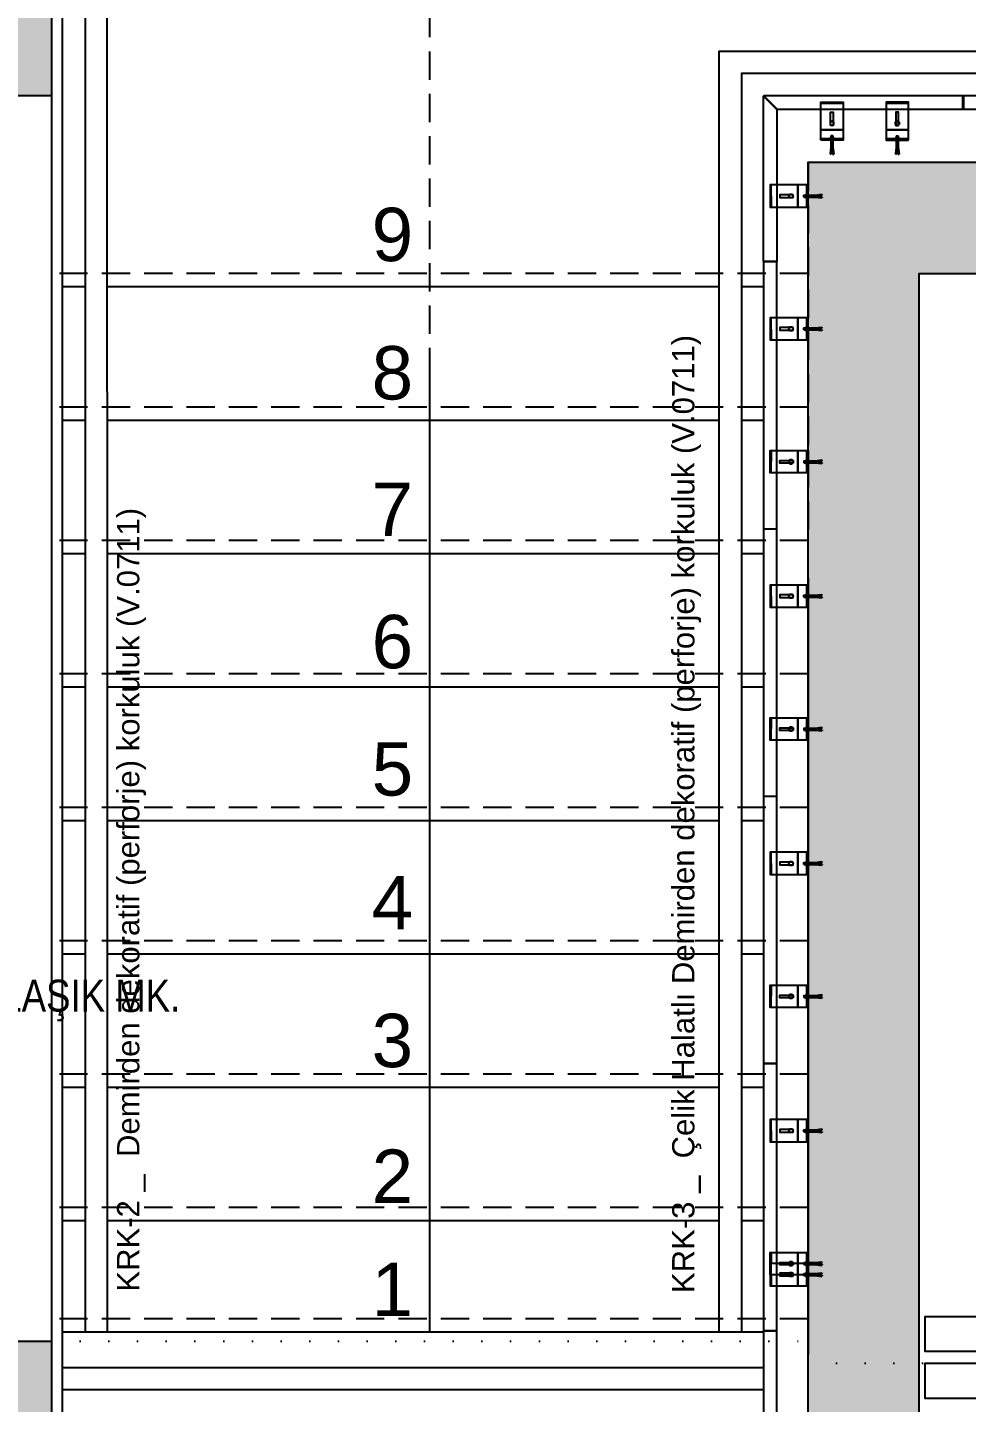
# Model space of a CAD drawing. Header units: inches. Extents: x 21 to 32698, y 13 to 3712.
# Drawn here: x 16691.3 to 16902.4, y 2108.3 to 2417.4 of the extents above; entities that cross this region are included whole.
import ezdxf

# ---------------------------------------------------------------- set-up
doc = ezdxf.new("R2010")
doc.units = ezdxf.units.IN
doc.header["$MEASUREMENT"] = 0
for name, pattern in [('DOT', [6.35, 0, -6.35]), ('HIDDEN', [9.525, 6.35, -3.175]), ('IMPORT-HIDDEN2', [47.625, 31.75, -15.875])]:
    doc.linetypes.add(name, pattern=pattern)
for name, color, linetype, lineweight in [('Z_MİM_-KM-ANCHOR (DÜBEL)', 8, 'Continuous', 25), ('Z_MİM_-KM-BEAM-RAY', 8, 'DOT', 25), ('Z_MİM_-KM-BOLT (CİVATA)', 8, 'Continuous', 25), ('Z_MİM_-KM-ELEVATOR', 8, 'Continuous', 25), ('Z_MİM_-KM-FLOR-HRAL', 8, 'Continuous', 25), ('Z_MİM_-KM-L PROFILE', 8, 'Continuous', 25), ('Z_MİM_-KM-MARBLE-09', 8, 'Continuous', 25), ('Z_MİM_-KM-PATTERN-STRC', 8, 'Continuous', 25), ('Z_MİM_-KM-RAY-1', 8, 'IMPORT-HIDDEN2', 25), ('Z_MİM_-KM-Silik tarama', 8, 'Continuous', 25), ('Z_MİM_-KM-STRC-CONCRETE', 8, 'Continuous', 25), ('Z_MİM_-KM-STRS', 8, 'Continuous', 25), ('Z_MİM_-KM-STRS-ANNO', 8, 'Continuous', 25), ('Z_MİM_-KM-STRS-HID', 8, 'HIDDEN', 25), ('Z_MİM_-KM-STRS-IDEN', 8, 'Continuous', 25), ('Z_MİM_-KM-T PROFILE', 8, 'Continuous', 25), ('Z_MİM_-KM-TEXT', 8, 'Continuous', 25), ('Z_MİM_-KM-TEXT-DETAIL', 8, 'Continuous', 25), ('Z_MİM_-KM-VITRF', 8, 'Continuous', 25), ('Z_MİM_-KM-WALL', 8, 'Continuous', 25), ('Z_MİM_-KM-WALL-PLASTER', 8, 'Continuous', 25), ('Z_MİM_00', 8, 'Continuous', 25), ('Z_MİM_TARAMA', 8, 'Continuous', 25)]:
    doc.layers.add(name, color=color, linetype=linetype, lineweight=lineweight)
doc.styles.add('-KM-OLCU', font='ARIALN.TTF')
doc.styles.add('Arial', font='arial.ttf', dxfattribs={"height": 100})
doc.styles.add('mahal listesi', font='micross.ttf', dxfattribs={"width": 0.8, "height": 20})

# ---------------------------------------------------------------- blocks, each defined once
blk = doc.blocks.new('-KM_Kiriş İzi-2K')
at = {"layer": 'Z_MİM_-KM-BEAM-RAY'}
for p, q in [((1365, 1420), (1365, 1140)), ((1365, 1140), (1535, 1140)), ((1535, 1135), (1760, 1135))]:
    blk.add_line(p, q, dxfattribs=at)
blk = doc.blocks.new('KRK-2')
at = {"layer": 'Z_MİM_-KM-TEXT', "color": 7, "insert": (0, 0), "char_height": 25, "width": 1775.644, "attachment_point": 1, "style": 'mahal listesi'}
blk.add_mtext('\\A1;{\\W1;KRK-2 _  Demirden dekoratif (perforje) korkuluk (\\A0;V.0711\\A1;)}', dxfattribs=at)
blk = doc.blocks.new('KRK-3')
at = {"layer": 'Z_MİM_-KM-TEXT', "color": 7, "insert": (0, 0), "char_height": 25, "width": 1775.644, "attachment_point": 1, "style": 'mahal listesi'}
blk.add_mtext('\\A1;{\\W1;KRK-3 _  Çelik Halatlı Demirden dekoratif (perforje) korkuluk (\\A0;V.0711\\A1;)}', dxfattribs=at)
blk = doc.blocks.new('*U255')
for p, q in [((-16, -2.92), (-110, -2.92)), ((-113, -49.92), (-113, -5.92)), ((-63.45, -7.59), (-72.51, -5.54)), ((-13, -49.92), (-13, -5.92)), ((-82, -6.92), (-106, -6.92)), ((-73.72, -6.34), (-73.96, -7.72)), ((-73.09, -8.88), (-63.9, -10.01)), ((-62.8, -9.24), (-62.7, -8.78)), ((-44, -6.92), (-20, -6.92)), ((-109, -45.92), (-109, -9.92)), ((-65.4, -10.41), (-80.66, -26.84)), ((-79.2, -28.2), (-63.94, -11.77)), ((-17, -45.92), (-17, -9.92)), ((-67, -45.92), (-67, -21.92)), ((-59, -45.92), (-59, -21.92)), ((-70, -48.92), (-106, -48.92)), ((-56, -48.92), (-20, -48.92)), ((-16, -52.92), (-110, -52.92))]:
    blk.add_line(p, q)
for centre, radius, start, end in [((-110, -5.92), 3, 90, 180), ((-16, -5.92), 3, 360, 90), ((-16, -5.92), 3, 360, 90), ((-72.73, -6.51), 1, 77.2564, 170.1183), ((-63, -8.92), 3, 196.3436, 143.3494), ((-106, -9.92), 3, 90, 180), ((-82, -21.92), 15, 32.3267, 90), ((-72.97, -7.89), 1, 170.1183, 262.9815), ((-63.78, -9.02), 1, 262.9815, 347.2564), ((-63.67, -8.56), 1, 347.2564, 77.2564), ((-44, -21.92), 15, 90, 180), ((-20, -9.92), 3, 360, 90), ((-82, -21.92), 15, 360, 20.0339), ((-79.93, -27.52), 1, 137.119, 317.119), ((-106, -45.92), 3, 180, 270), ((-70, -45.92), 3, 270, 360), ((-56, -45.92), 3, 180, 270), ((-20, -45.92), 3, 270, 360), ((-110, -49.92), 3, 180, 270), ((-16, -49.92), 3, 270, 360)]:
    blk.add_arc(centre, radius, start, end)
at = {"layer": 'Z_MİM_-KM-RAY-1', "ltscale": 0.1}
blk.add_lwpolyline([(0, -58), (-58, -58), (-58, 0), (0, 0)], close=True, dxfattribs=at)
at = {"layer": 'Z_MİM_-KM-Silik tarama'}
for p, q in [((-53.58, -14.69), (-20, -14.69)), ((-56, -21.04), (-20, -21.04)), ((-56, -27.16), (-20, -27.16)), ((-56, -33.36), (-20, -33.36)), ((-56, -40.03), (-20, -40.03))]:
    blk.add_line(p, q, dxfattribs=at)
for radius in [4, 2]:
    blk.add_circle((-82.07, -19.52), radius, dxfattribs=at)
at = {"layer": 'Z_MİM_-KM-TEXT-DETAIL', "color": 7, "insert": (-0.63, -2.71), "char_height": 7.1737, "attachment_point": 1, "rotation": 90, "style": '-KM-OLCU'}
blk.add_mtext_dynamic_manual_height_columns('BULAŞIK MK.', width=76.6472, gutter_width=12.5, heights=[0], dxfattribs=at)
blk = doc.blocks.new('A$C23292D50')
at = {"layer": 'Z_MİM_TARAMA'}
for p, q in [((0, 0.55), (0.03, 0.8)), ((0.54, 0.49), (0, 0.55)), ((0.54, 0.31), (0, 0.25)), ((0, 0.25), (0.03, 0)), ((1.59, 0.63), (0.03, 0.8)), ((1.59, 0.18), (0.03, 0)), ((0.52, 0.31), (0.5, 0.5)), ((0.6, 0.25), (0.57, 0.54)), ((0.67, 0.24), (0.65, 0.56)), ((0.74, 0.29), (0.72, 0.53)), ((1.29, 0.41), (0.76, 0.47)), ((1.29, 0.39), (0.76, 0.33)), ((0.81, 0.34), (0.8, 0.46)), ((0.89, 0.35), (0.88, 0.45)), ((0.96, 0.36), (0.96, 0.45)), ((1.04, 0.37), (1.03, 0.44)), ((1.11, 0.37), (1.11, 0.43)), ((1.19, 0.38), (1.18, 0.42)), ((1.26, 0.39), (1.26, 0.41)), ((1.35, 0.28), (1.33, 0.51)), ((1.42, 0.25), (1.4, 0.55)), ((1.5, 0.26), (1.48, 0.55)), ((1.57, 0.33), (1.56, 0.49)), ((3.45, 0.63), (1.59, 0.63)), ((3.45, 0.18), (1.59, 0.18)), ((3.75, 0.78), (3.45, 0.78)), ((3.45, 0.03), (3.45, 0.78)), ((3.75, 0.69), (3.45, 0.69)), ((3.75, 0.4), (3.45, 0.4)), ((3.75, 0.12), (3.45, 0.12)), ((3.75, 0.03), (3.45, 0.03)), ((3.75, 0.03), (3.75, 0.78)), ((3.79, 0.15), (3.75, 0.68)), ((4.11, 0.63), (3.75, 0.63)), ((4.11, 0.18), (3.75, 0.18)), ((3.87, 0.15), (3.83, 0.68)), ((3.94, 0.15), (3.9, 0.68)), ((4.02, 0.15), (3.98, 0.68)), ((4.09, 0.15), (4.05, 0.68)), ((4.11, 0.18), (4.11, 0.63))]:
    blk.add_line(p, q, dxfattribs=at)
for centre, radius, start, end in [((0.64, 0.45), 0.113, 8.8661, 158.2669), ((0.64, 0.35), 0.113, 201.7331, 351.1339), ((1.44, 0.4), 0.15, 182.8066, 177.1934)]:
    blk.add_arc(centre, radius, start, end, dxfattribs=at)
blk = doc.blocks.new('-KM-Mermer_Mekanik_Kaplama')
blk.add_line((-267.07, 157.55), (-267.07, 157.45))
at = {"layer": 'Z_MİM_-KM-BOLT (CİVATA)'}
for points in [[(-252.57, 308.57), (-252.14, 308.32), (-251.71, 308.57), (-251.71, 309.07), (-252.14, 309.32), (-252.57, 309.07)], [(-237.02, 308.57), (-237.45, 308.32), (-237.88, 308.57), (-237.88, 309.07), (-237.45, 309.32), (-237.02, 309.07)], [(-261.07, 292.88), (-260.82, 292.44), (-261.07, 292.01), (-261.57, 292.01), (-261.82, 292.44), (-261.57, 292.88)], [(-261.07, 263.03), (-260.82, 262.59), (-261.07, 262.16), (-261.57, 262.16), (-261.82, 262.59), (-261.57, 263.03)], [(-261.07, 232.27), (-260.82, 232.7), (-261.07, 233.14), (-261.57, 233.14), (-261.82, 232.7), (-261.57, 232.27)], [(-261.07, 202.93), (-260.82, 202.49), (-261.07, 202.06), (-261.57, 202.06), (-261.82, 202.49), (-261.57, 202.93)], [(-261.07, 172.17), (-260.82, 172.6), (-261.07, 173.04), (-261.57, 173.04), (-261.82, 172.6), (-261.57, 172.17)], [(-261.07, 142.83), (-260.82, 142.39), (-261.07, 141.96), (-261.57, 141.96), (-261.82, 142.39), (-261.57, 142.83)], [(-261.07, 112.07), (-260.82, 112.5), (-261.07, 112.94), (-261.57, 112.94), (-261.82, 112.5), (-261.57, 112.07)], [(-261.07, 82.73), (-260.82, 82.29), (-261.07, 81.86), (-261.57, 81.86), (-261.82, 82.29), (-261.57, 82.73)], [(-261.07, 51.97), (-260.82, 52.4), (-261.07, 52.84), (-261.57, 52.84), (-261.82, 52.4), (-261.57, 51.97)], [(-261.07, 50.38), (-260.82, 49.94), (-261.07, 49.51), (-261.57, 49.51), (-261.82, 49.94), (-261.57, 50.38)]]:
    blk.add_lwpolyline(points, close=True, dxfattribs=at)
at = {"layer": 'Z_MİM_-KM-L PROFILE'}
for points in [[(-254.64, 305.3), (-254.64, 307.34), (-249.64, 307.33), (-249.64, 305.3)], [(-234.95, 305.3), (-234.95, 307.34), (-239.95, 307.33), (-239.95, 305.3)], [(-254.64, 305), (-254.64, 305.3), (-249.64, 305.3), (-249.64, 305)], [(-234.95, 305), (-234.95, 305.3), (-239.95, 305.3), (-239.95, 305)], [(-257.8, 294.94), (-259.84, 294.94), (-259.83, 289.95), (-257.8, 289.94)], [(-257.5, 294.94), (-257.8, 294.94), (-257.8, 289.94), (-257.5, 289.94)], [(-257.8, 265.09), (-259.84, 265.09), (-259.83, 260.1), (-257.8, 260.09)], [(-257.5, 265.09), (-257.8, 265.09), (-257.8, 260.09), (-257.5, 260.09)], [(-257.8, 230.21), (-259.84, 230.21), (-259.83, 235.2), (-257.8, 235.21)], [(-257.5, 230.21), (-257.8, 230.21), (-257.8, 235.21), (-257.5, 235.21)], [(-257.8, 204.99), (-259.84, 204.99), (-259.83, 200), (-257.8, 199.99)], [(-257.5, 204.99), (-257.8, 204.99), (-257.8, 199.99), (-257.5, 199.99)], [(-257.8, 170.11), (-259.84, 170.11), (-259.83, 175.1), (-257.8, 175.11)], [(-257.5, 170.11), (-257.8, 170.11), (-257.8, 175.11), (-257.5, 175.11)], [(-257.8, 144.89), (-259.84, 144.89), (-259.83, 139.9), (-257.8, 139.89)], [(-257.5, 144.89), (-257.8, 144.89), (-257.8, 139.89), (-257.5, 139.89)], [(-257.8, 110.01), (-259.84, 110.01), (-259.83, 115), (-257.8, 115.01)], [(-257.5, 110.01), (-257.8, 110.01), (-257.8, 115.01), (-257.5, 115.01)], [(-257.8, 84.79), (-259.84, 84.79), (-259.83, 79.8), (-257.8, 79.79)], [(-257.5, 84.79), (-257.8, 84.79), (-257.8, 79.79), (-257.5, 79.79)], [(-257.8, 49.91), (-259.84, 49.91), (-259.83, 54.9), (-257.8, 54.91)], [(-257.5, 49.91), (-257.8, 49.91), (-257.8, 54.91), (-257.5, 54.91)], [(-257.8, 52.44), (-259.84, 52.44), (-259.83, 47.45), (-257.8, 47.44)], [(-257.5, 52.44), (-257.8, 52.44), (-257.8, 47.44), (-257.5, 47.44)]]:
    blk.add_lwpolyline(points, close=True, dxfattribs=at)
at = {"layer": 'Z_MİM_-KM-MARBLE-09'}
for points in [[(-264.5, 277.75), (-267.5, 277.75), (-267.5, 314.93), (-264.5, 311.93)], [(-222.7, 312), (-222.7, 315), (-267.43, 315), (-264.42, 312)], [(-162.6, 312), (-162.6, 315), (-222.6, 315), (-222.6, 312)], [(-264.5, 277.65), (-267.5, 277.65), (-267.5, 217.65), (-264.5, 217.65)], [(-264.5, 217.55), (-267.5, 217.55), (-267.5, 157.55), (-264.5, 157.55)], [(-264.5, 157.45), (-267.5, 157.45), (-267.5, 97.45), (-264.5, 97.45)], [(-264.5, 97.35), (-267.5, 97.35), (-267.5, 37.35), (-264.5, 37.35)], [(-264.5, 37.25), (-267.5, 37.25), (-267.5, 0.07), (-264.5, 3.07)]]:
    blk.add_lwpolyline(points, close=True, dxfattribs=at)
at = {"layer": 'Z_MİM_-KM-T PROFILE'}
for points in [[(-254.64, 313.34), (-254.64, 313.54), (-249.64, 313.53), (-249.64, 313.33)], [(-254.64, 307.34), (-254.64, 313.34), (-249.64, 313.33), (-249.64, 307.33)], [(-234.95, 313.34), (-234.95, 313.54), (-239.95, 313.53), (-239.95, 313.33)], [(-234.95, 307.34), (-234.95, 313.34), (-239.95, 313.33), (-239.95, 307.33)], [(-252.44, 308.33), (-252.44, 311.33), (-251.84, 311.33), (-251.84, 308.33)], [(-237.15, 308.34), (-237.15, 311.34), (-237.75, 311.34), (-237.75, 308.34)], [(-265.84, 294.94), (-266.04, 294.94), (-266.03, 289.94), (-265.83, 289.94)], [(-259.84, 294.94), (-265.84, 294.94), (-265.83, 289.94), (-259.83, 289.95)], [(-260.83, 292.74), (-263.83, 292.74), (-263.83, 292.14), (-260.83, 292.15)], [(-265.84, 265.09), (-266.04, 265.09), (-266.03, 260.09), (-265.83, 260.09)], [(-259.84, 265.09), (-265.84, 265.09), (-265.83, 260.09), (-259.83, 260.1)], [(-260.84, 262.89), (-263.84, 262.89), (-263.84, 262.29), (-260.84, 262.3)], [(-265.84, 230.21), (-266.04, 230.21), (-266.03, 235.21), (-265.83, 235.21)], [(-259.84, 230.21), (-265.84, 230.21), (-265.83, 235.21), (-259.83, 235.2)], [(-260.84, 232.41), (-263.84, 232.41), (-263.84, 233), (-260.84, 233)], [(-265.84, 204.99), (-266.04, 204.99), (-266.03, 199.99), (-265.83, 199.99)], [(-259.84, 204.99), (-265.84, 204.99), (-265.83, 199.99), (-259.83, 200)], [(-260.84, 202.79), (-263.84, 202.79), (-263.84, 202.19), (-260.84, 202.2)], [(-265.84, 170.11), (-266.04, 170.11), (-266.03, 175.11), (-265.83, 175.11)], [(-259.84, 170.11), (-265.84, 170.11), (-265.83, 175.11), (-259.83, 175.1)], [(-260.84, 172.31), (-263.84, 172.31), (-263.84, 172.9), (-260.84, 172.9)], [(-265.84, 144.89), (-266.04, 144.89), (-266.03, 139.89), (-265.83, 139.89)], [(-259.84, 144.89), (-265.84, 144.89), (-265.83, 139.89), (-259.83, 139.9)], [(-260.84, 142.69), (-263.84, 142.69), (-263.84, 142.09), (-260.84, 142.1)], [(-265.84, 110.01), (-266.04, 110.01), (-266.03, 115.01), (-265.83, 115.01)], [(-259.84, 110.01), (-265.84, 110.01), (-265.83, 115.01), (-259.83, 115)], [(-260.84, 112.21), (-263.84, 112.21), (-263.84, 112.8), (-260.84, 112.8)], [(-265.84, 84.79), (-266.04, 84.79), (-266.03, 79.79), (-265.83, 79.79)], [(-259.84, 84.79), (-265.84, 84.79), (-265.83, 79.79), (-259.83, 79.8)], [(-260.84, 82.59), (-263.84, 82.59), (-263.84, 81.99), (-260.84, 82)], [(-265.84, 49.91), (-266.04, 49.91), (-266.03, 54.91), (-265.83, 54.91)], [(-259.84, 49.91), (-265.84, 49.91), (-265.83, 54.91), (-259.83, 54.9)], [(-260.84, 52.11), (-263.84, 52.11), (-263.84, 52.7), (-260.84, 52.7)], [(-265.84, 52.44), (-266.04, 52.44), (-266.03, 47.44), (-265.83, 47.44)], [(-259.84, 52.44), (-265.84, 52.44), (-265.83, 47.44), (-259.83, 47.45)], [(-260.83, 50.24), (-263.83, 50.24), (-263.83, 49.64), (-260.83, 49.65)]]:
    blk.add_lwpolyline(points, close=True, dxfattribs=at)
at = {"layer": 'Z_MİM_-KM-ANCHOR (DÜBEL)'}
for p, rotation in [((-251.74, 301.85), 90), ((-254.35, 233.11), 180), ((-254.35, 173.01), 180), ((-254.35, 112.91), 180), ((-254.35, 52.81), 180)]:
    blk.add_blockref('A$C23292D50', p, dxfattribs=dict(at, rotation=rotation))
at = {"layer": 'Z_MİM_-KM-ANCHOR (DÜBEL)', "xscale": -1, "rotation": 270}
blk.add_blockref('A$C23292D50', (-237.85, 301.85), dxfattribs=at)
at = {"layer": 'Z_MİM_-KM-ANCHOR (DÜBEL)', "xscale": -1}
for p in [(-254.35, 292.04), (-254.35, 262.19), (-254.35, 202.09), (-254.35, 141.99), (-254.35, 81.89), (-254.35, 49.54)]:
    blk.add_blockref('A$C23292D50', p, dxfattribs=at)
blk = doc.blocks.new('-KM_Kolon-2K')
at = {"layer": 'Z_MİM_-KM-PATTERN-STRC'}
for points in [[(1335, 1600), (1365, 1600), (1365, 1420), (1335, 1420)], [(1535, 1110), (1560, 1110), (1560, 1380), (1760, 1380), (1760, 1110), (1785, 1110), (1785, 1405), (1535, 1405)], [(1280, 1140), (1365, 1140), (1365, 1110), (1280, 1110)]]:
    blk.add_hatch(color=256, dxfattribs=at).paths.add_polyline_path(points, flags=0)
at = {"layer": 'Z_MİM_-KM-STRC-CONCRETE'}
for points in [[(1335, 1600), (1365, 1600), (1365, 1420), (1335, 1420)], [(1535, 1110), (1560, 1110), (1560, 1380), (1760, 1380), (1760, 1110), (1785, 1110), (1785, 1405), (1535, 1405)], [(1280, 1140), (1365, 1140), (1365, 1110), (1280, 1110)]]:
    blk.add_lwpolyline(points, close=True, dxfattribs=at)
blk = doc.blocks.new('-KM-Asansör Kabini çift kapılı')
at = {"layer": 'Z_MİM_-KM-ELEVATOR'}
for points in [[(47.8, 11.51), (47.8, 9.16), (2.5, 9.16), (2.5, 17.08), (47.8, 17.08), (47.8, 15.03)], [(47.8, 11.51), (47.8, 9.16), (2.5, 9.16), (2.5, 17.08), (47.8, 17.08), (47.8, 15.03)], [(47.8, 0.95), (47.8, -1.4), (2.5, -1.4), (2.5, 6.52), (47.8, 6.52), (47.8, 4.47)]]:
    blk.add_lwpolyline(points, dxfattribs=at)

msp = doc.modelspace()

# ---------------------------------------------------------------- linework, layer by layer
at = {"layer": 'Z_MİM_-KM-FLOR-HRAL'}
for points in [[(16709.27, 2124.08), (16709.26, 2547.08), (17274.26, 2547.08), (17274.26, 2092.08), (17279.27, 2092.08), (17279.26, 2552.08), (16704.26, 2552.08), (16704.26, 2124.08)], [(16846.76, 2124.08), (16846.76, 2412.08), (17136.76, 2412.08), (17136.76, 2092.08), (17131.76, 2092.08), (17131.76, 2407.08), (16851.76, 2407.08), (16851.76, 2124.08)], [(16856.76, 2116.08), (16699.22, 2116.08)], [(16856.76, 2111.08), (16699.22, 2111.08)]]:
    msp.add_lwpolyline(points, dxfattribs=at)
at = {"layer": 'Z_MİM_-KM-STRS'}
msp.add_line((16866.76, 2293.61), (16866.76, 2119.08), dxfattribs=at)
for points in [[(16704.26, 2359.08), (16699.26, 2359.08)], [(16846.76, 2359.08), (16709.27, 2359.08)], [(16856.76, 2359.08), (16851.76, 2359.08)], [(16704.26, 2329.08), (16699.26, 2329.08)], [(16846.76, 2329.08), (16709.27, 2329.08)], [(16856.76, 2329.08), (16851.76, 2329.08)], [(16704.26, 2299.08), (16699.26, 2299.08)], [(16846.76, 2299.08), (16709.27, 2299.08)], [(16856.76, 2299.08), (16851.76, 2299.08)], [(16704.26, 2269.08), (16699.26, 2269.08)], [(16846.76, 2269.08), (16709.27, 2269.08)], [(16856.76, 2269.08), (16851.76, 2269.08)], [(16704.26, 2239.08), (16699.26, 2239.08)], [(16846.76, 2239.08), (16709.27, 2239.08)], [(16856.76, 2239.08), (16851.76, 2239.08)], [(16704.26, 2209.08), (16699.26, 2209.08)], [(16846.76, 2209.08), (16709.27, 2209.08)], [(16856.76, 2209.08), (16851.76, 2209.08)], [(16704.26, 2179.08), (16699.26, 2179.08)], [(16846.76, 2179.08), (16709.27, 2179.08)], [(16856.76, 2179.08), (16851.76, 2179.08)], [(16704.26, 2149.08), (16699.26, 2149.08)], [(16846.76, 2149.08), (16709.27, 2149.08)], [(16856.76, 2149.08), (16851.76, 2149.08)], [(16856.76, 2124.08), (16699.22, 2124.08)]]:
    msp.add_lwpolyline(points, dxfattribs=at)
at = {"layer": 'Z_MİM_-KM-STRS-ANNO'}
msp.add_line((16781.76, 2124.08), (16781.76, 2339.02), dxfattribs=at)
at = {"layer": 'Z_MİM_-KM-STRS-HID'}
for p, q in [((16866.76, 2362.08), (16696.76, 2362.08)), ((16866.76, 2332.08), (16696.76, 2332.08)), ((16866.76, 2302.08), (16696.76, 2302.08)), ((16866.76, 2272.08), (16696.76, 2272.08)), ((16866.76, 2242.08), (16696.76, 2242.08)), ((16866.76, 2212.08), (16696.76, 2212.08)), ((16866.76, 2182.08), (16696.76, 2182.08)), ((16866.76, 2152.08), (16696.76, 2152.08))]:
    msp.add_line(p, q, dxfattribs=at)
for points in [[(16781.76, 2339.02), (16781.76, 2467.08), (17201.76, 2467.08), (17201.76, 2122.08)], [(17286.76, 2122.08), (17116.75, 2122.08), (17116.76, 2387.08), (16866.76, 2387.08), (16866.76, 2301.85)], [(16866.76, 2127.08), (16696.76, 2127.08)]]:
    msp.add_lwpolyline(points, dxfattribs=at)
at = {"layer": 'Z_MİM_-KM-WALL'}
msp.add_line((16696.72, 2402.08), (16696.72, 2122.08), dxfattribs=at)
at = {"layer": 'Z_MİM_-KM-WALL-PLASTER'}
msp.add_lwpolyline([(15041.71, 1859.58), (16644.21, 1859.58), (16644.21, 2089.58), (16699.22, 2089.58), (16699.22, 2582.08)], dxfattribs=at)

# ---------------------------------------------------------------- block references
at = {"layer": 'Z_MİM_-KM-BEAM-RAY'}
msp.add_blockref('-KM_Kiriş İzi-2K', (15331.71, 982.08), dxfattribs=at)
at = {"layer": 'Z_MİM_-KM-ELEVATOR'}
msp.add_blockref('-KM-Asansör Kabini çift kapılı', (16890.56, 2110.56), dxfattribs=at)
at = {"layer": 'Z_MİM_-KM-STRC-CONCRETE'}
msp.add_blockref('-KM_Kolon-2K', (15331.71, 982.08), dxfattribs=at)
at = {"layer": 'Z_MİM_-KM-TEXT', "xscale": 0.2000000000000015, "yscale": 0.2000000000000015, "zscale": 0.2000000000000015, "rotation": 90}
for name, p in [('KRK-3', (16836.21, 2132.87)), ('KRK-2', (16711.45, 2133.19))]:
    msp.add_blockref(name, p, dxfattribs=at)
at = {"layer": 'Z_MİM_-KM-VITRF', "ltscale": 0.5, "rotation": 270}
msp.add_blockref('*U255', (16676.75, 2202.71), dxfattribs=at)
at = {"layer": 'Z_MİM_00'}
msp.add_blockref('-KM-Mermer_Mekanik_Kaplama', (17124.26, 2087.08), dxfattribs=at)

# ---------------------------------------------------------------- texts
at = {"layer": 'Z_MİM_-KM-STRS-IDEN', "color": 7, "style": 'Arial'}
for s, p in [('9', (16768.67, 2364.89)), ('8', (16768.67, 2333.79)), ('7', (16768.67, 2303.12)), ('6', (16768.67, 2273.35)), ('5', (16768.67, 2244.73)), ('4', (16768.67, 2214.67)), ('3', (16768.67, 2183.67)), ('2', (16768.67, 2153.14)), ('1', (16768.67, 2127.71))]:
    msp.add_text(s, height=12, dxfattribs=at).set_placement(p)

doc.saveas('drawing.dxf')
